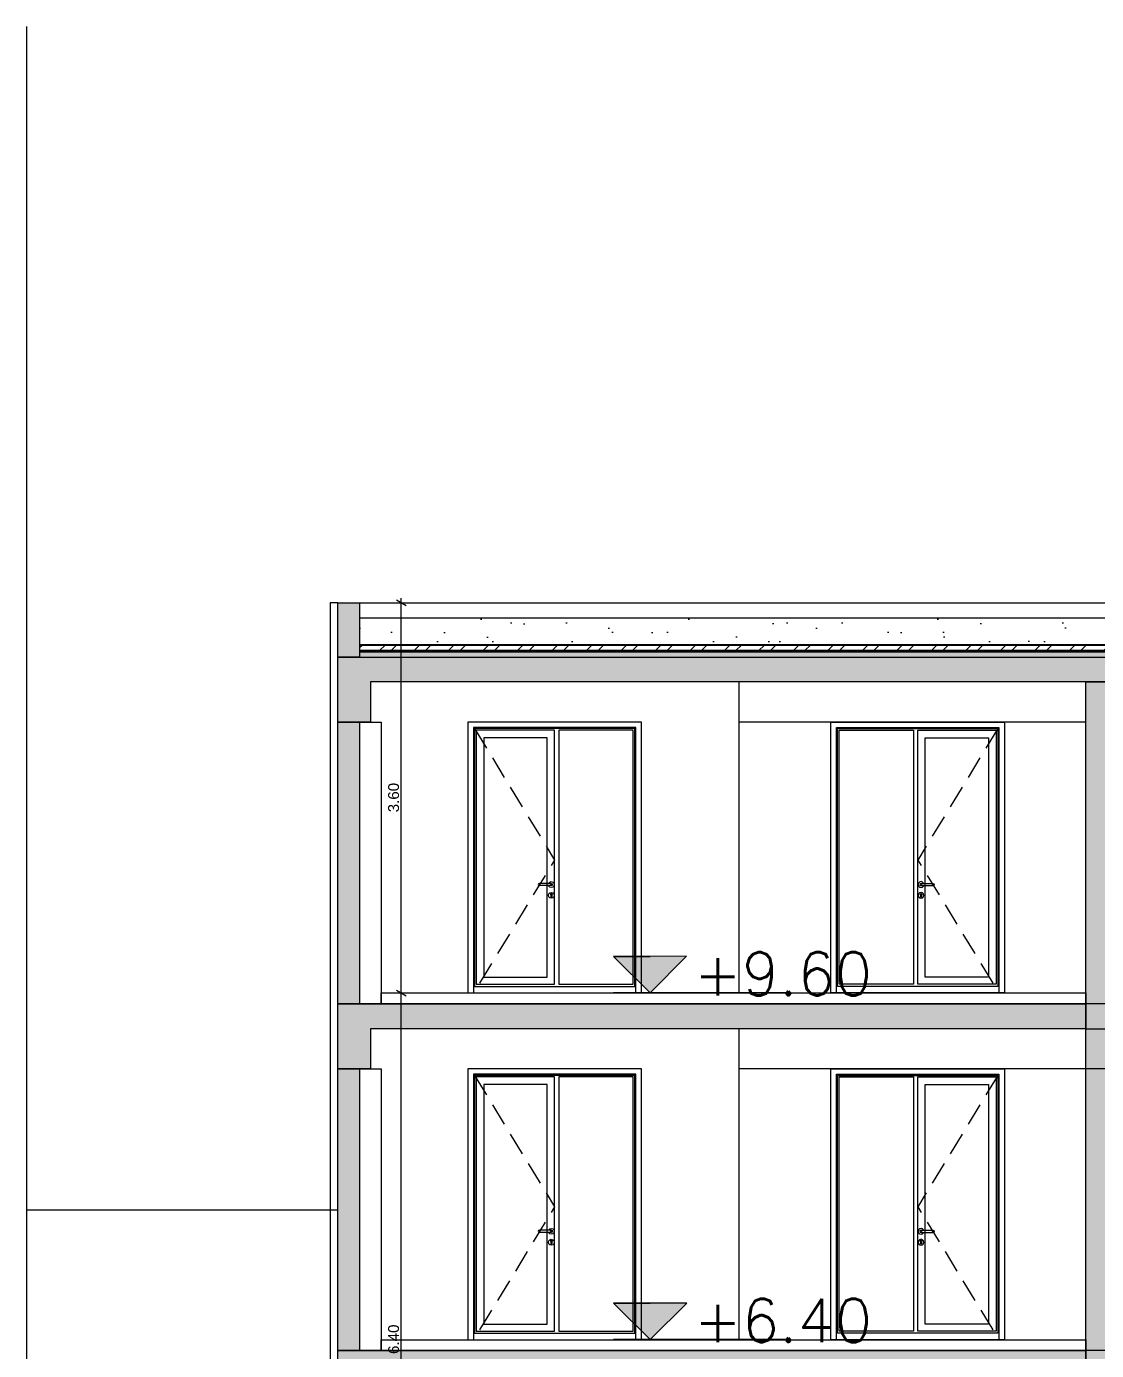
# Model space of a CAD drawing. Header units: millimetres. Extents: x 476244520 to 476657119, y 4620824743 to 4621446928.
# Drawn here: x 476609086 to 476618959, y 4621130070 to 4621142289 of the extents above; entities that cross this region are included whole.
import ezdxf

# ---------------------------------------------------------------- set-up
doc = ezdxf.new("R2010")
doc.units = ezdxf.units.MM
doc.header["$MEASUREMENT"] = 0
doc.linetypes.add('Hidden Line', pattern=[317.5, 211.666667, -105.833333])
for name, color, linetype, lineweight in [('0_0 Architecture_Pen_No__7', 7, 'Continuous', 0), ('0_Pen_No__1_Pen_No__250', 7, 'Continuous', 0), ('0_Pen_No__250_Pen_No__142', 142, 'Continuous', 0), ('2D Drafting - General_Pen_No__250_Pen_No__7', 7, 'Continuous', 0), ('2D Drafting - General_Pen_No__250_Pen_No__7_Pen_No__7', 7, 'Continuous', 0), ('2D Drafting - General_Pen_No__7_Pen_No__253', 252, 'Continuous', 0), ('Dimensioning - General_Pen_No__142', 142, 'Continuous', 0), ('gegmebi_Pen_No__7_Pen_No__250', 7, 'Continuous', 0), ('New_2D Drafting - General_Pen_No__250_Pen_No__7', 7, 'Continuous', 0), ('New_2D Drafting - General_Pen_No__250_Pen_No__7_Pen_No__250', 7, 'Continuous', 0), ('New_gegmebi_Pen_No__7_Pen_No__4', 7, 'Continuous', 0), ('New_reg_nak_Pen_No__7', 7, 'Continuous', 0), ('New_Structural - Bearing_Pen_No__1', 1, 'Continuous', 0), ('New_Structural - Bearing_Pen_No__250', 7, 'Continuous', 0), ('New_Structural - Bearing_Pen_No__253', 252, 'Continuous', 0), ('zoma_Pen_No__1_Pen_No__142', 142, 'Continuous', 0)]:
    doc.layers.add(name, color=color, linetype=linetype, lineweight=lineweight)
doc.layers.add('Dimensioning - General', color=7, linetype='Continuous')
doc.layers.add('New_gegmebi_Pen_No__7_Pen_No__252', color=7, linetype='Continuous', lineweight=0, true_color=0x666666)
doc.styles.add('GENERATED_STYLE_2', font='arial.ttf')
doc.linetypes.add('Break', pattern='A,0,[1,A-4 бѓЎбѓђбѓ®бѓљбѓ\x98 - nikas1.Shx,S=15.679026,R=0,X=0,Y=0],-1975.557214,0', length=1975.557214)
doc.dimstyles.new('GENERATED_STYLE__13', dxfattribs={"dimtxt": 100, "dimasz": 68.640772, "dimexe": 0.18, "dimexo": 0.0625, "dimgap": 0.09, "dimtad": 1, "dimlfac": 0.001, "dimzin": 0, "dimdsep": 46, "dimtxsty": 'GENERATED_STYLE_2', "dimblk": 'ARROWHEAD_2', "dimblk1": 'ARROWHEAD_2', "dimblk2": 'ARROWHEAD_2', "dimcen": 0.09, "dimse1": 1, "dimse2": 1, "dimclrd": 142, "dimclre": 142, "dimclrt": 142, "dimadec": 0, "dimazin": 0, "dimtfac": 1, "dimtdec": 4, "dimtmove": 0, "dimatfit": 3, "dimfxl": 1, "dimtolj": 1, "dimtzin": 0, "dimarcsym": 0})
pattern_1 = [(45, (476844527.15, 4621385791.04), (-459.6194, 459.6194), []), (45, (476844435.2, 4621385883), (-459.6194, 459.6194), [])]

# ---------------------------------------------------------------- blocks, each defined once
blk = doc.blocks.new('*D580', base_point=(476844527, 4621385791))
at = {"layer": 'Dimensioning - General_Pen_No__142', "color": 142, "linetype": 'Continuous', "lineweight": 0, "transparency": 16777216}
for p, q in [((476612499, 4621133396), (476612590, 4621133344)), ((476612544, 4621126971), (476612544, 4621133370)), ((476612499, 4621126997), (476612590, 4621126945))]:
    blk.add_line(p, q, dxfattribs=at)
at = {"layer": 'Dimensioning - General_Pen_No__142', "color": 142, "lineweight": 0, "transparency": 16777216, "insert": (476612524, 4621130038), "char_height": 100, "attachment_point": 7, "rotation": 90, "style": 'GENERATED_STYLE_2'}
blk.add_mtext('\\A1;{\\pql;\\fArial CYR|b0|i0|c204|p34;6.40}', dxfattribs=at)
blk = doc.blocks.new('ARROWHEAD_2')
at = {"color": 0, "linetype": 'Continuous', "lineweight": 0}
for p, q in [((0, 0), (-1, 0)), ((-0.38, -0.66), (0.38, 0.66))]:
    blk.add_line(p, q, dxfattribs=at)
blk = doc.blocks.new('*D581', base_point=(476844527, 4621385791))
at = {"layer": 'Dimensioning - General_Pen_No__142', "color": 142, "linetype": 'Continuous', "lineweight": 0, "transparency": 16777216}
for p, q in [((476612590, 4621136943), (476612499, 4621136996)), ((476612544, 4621136969), (476612544, 4621137014)), ((476612544, 4621133370), (476612544, 4621136969)), ((476612499, 4621133396), (476612590, 4621133344))]:
    blk.add_line(p, q, dxfattribs=at)
at = {"layer": 'Dimensioning - General_Pen_No__142', "color": 142, "lineweight": 0, "transparency": 16777216, "insert": (476612524, 4621135037), "char_height": 100, "attachment_point": 7, "rotation": 90, "style": 'GENERATED_STYLE_2'}
blk.add_mtext('\\A1;{\\pql;\\fArial CYR|b0|i0|c204|p34;3.60}', dxfattribs=at)

msp = doc.modelspace()

# ---------------------------------------------------------------- hatches: boundary and pattern name
at = {"layer": '0_0 Architecture_Pen_No__7', "linetype": 'Continuous', "lineweight": 0}
h = msp.add_hatch(dxfattribs=at)
h.set_pattern_fill('CUT_STONE', style=0, pattern_type=2)
h.set_pattern_definition([(45, (476844527.15, 4621386591.04), (-254.55844, 254.55844), [0, -240, 0, -360]), (110, (476845327.15, 4621386591.04), (338.28934, 123.12725), [0, -176, 0, -304])])
h.paths.add_polyline_path([(476621958.839, 4621136829.917), (476612158.814, 4621136829.917), (476612158.814, 4621136584.157), (476621958.839, 4621136584.157)])
h = msp.add_hatch(dxfattribs=at)
h.set_pattern_fill('DOUBLE_1_4', style=0, pattern_type=2)
h.set_pattern_definition(pattern_1)
h.paths.add_polyline_path([(476621958.839, 4621136584.157), (476612158.814, 4621136584.157), (476612158.814, 4621136581.157), (476621958.839, 4621136581.157)])
h = msp.add_hatch(dxfattribs=at)
h.set_pattern_fill('STEEL', style=0, pattern_type=2)
h.set_pattern_definition([(45, (476844527.15, 4621385791.04), (-159.09903, 159.09903), []), (45, (476844474.12, 4621385844.08), (-159.09903, 159.09903), [])])
h.paths.add_polyline_path([(476621958.839, 4621136581.157), (476612158.814, 4621136581.157), (476612158.814, 4621136531.537), (476621958.839, 4621136531.537)])
h = msp.add_hatch(dxfattribs=at)
h.set_pattern_fill('DOUBLE_1_4', style=0, pattern_type=2)
h.set_pattern_definition(pattern_1)
h.paths.add_polyline_path([(476621958.839, 4621136531.537), (476612158.814, 4621136531.537), (476612158.814, 4621136528.537), (476621958.839, 4621136528.537)])
h = msp.add_hatch(dxfattribs=at)
h.set_pattern_fill('ALUMINUM', style=0, pattern_type=2)
h.set_pattern_definition([(45, (476844527.15, 4621385791.04), (-176.7767, 176.7767), []), (45, (476844491.8, 4621385826.4), (-176.7767, 176.7767), []), (45, (476844456.44, 4621385861.75), (-176.7767, 176.7767), [])])
h.paths.add_polyline_path([(476621958.839, 4621136528.537), (476612158.814, 4621136528.537), (476612158.814, 4621136520.537), (476621958.839, 4621136520.537)])
h = msp.add_hatch(dxfattribs=at)
h.set_pattern_fill('STRUCTURAL_CONCRETE', style=0, pattern_type=2)
h.set_pattern_definition([(0, (476844527.15, 4621385791.04), (0, 623.5383), [60, -300]), (0, (476844707.15, 4621386102.8), (0, 623.5383), [60, -300]), (60, (476844527.15, 4621385791.04), (-540, 311.7692), [60, -300]), (60, (476844887.15, 4621385791.04), (-540, 311.7692), [60, -300]), (120, (476844587.15, 4621385791.04), (540, 311.7692), [60, -300]), (120, (476844947.15, 4621385791.04), (540, 311.7692), [60, -300]), (0, (476844527.15, 4621385851.04), (0, 120.000005), [0, -120.000005, 0, -180.000007]), (45, (476844587.15, 4621385851.04), (-84.852817, 84.852817), [0, -90.000004, 0, -150.000006])])
h.paths.add_polyline_path([(476621958.839, 4621136519.537), (476612158.814, 4621136519.537), (476612158.814, 4621136469.917), (476621958.839, 4621136469.917)])
at = {"layer": '0_Pen_No__250_Pen_No__142', "linetype": 'Continuous', "lineweight": 0}
for points in [[(476614839.185, 4621133370.269), (476615176.714, 4621133707.962), (476614501.491, 4621133707.797)], [(476614839.966, 4621130170.269), (476615177.495, 4621130507.962), (476614502.273, 4621130507.797)]]:
    msp.add_hatch(color=142, dxfattribs=at).paths.add_polyline_path(points)
at = {"layer": '2D Drafting - General_Pen_No__250_Pen_No__7', "linetype": 'Continuous', "lineweight": 0}
for points in [[(476611958.839, 4621136469.903), (476621958.839, 4621136469.903), (476621958.839, 4621136239.895), (476619209.255, 4621136239.895), (476618908.839, 4621136239.895), (476612258.839, 4621136239.895), (476612258.839, 4621135869.903), (476611958.739, 4621135869.903)], [(476611958.839, 4621133270.08), (476618858.839, 4621133270.08), (476618858.839, 4621133039.895), (476612258.839, 4621133039.895), (476612258.839, 4621132670.08), (476611958.739, 4621132670.08)], [(476611958.839, 4621130070.257), (476618858.839, 4621130070.257), (476618858.839, 4621129840.25), (476612258.839, 4621129840.25), (476612258.839, 4621129470.257), (476611958.739, 4621129470.257)]]:
    msp.add_hatch(color=7, dxfattribs=at).paths.add_polyline_path(points)
at = {"layer": '2D Drafting - General_Pen_No__250_Pen_No__7_Pen_No__7', "linetype": 'Continuous', "lineweight": 0}
msp.add_hatch(color=7, dxfattribs=at).paths.add_polyline_path([(476612158.814, 4621136469.903), (476611958.814, 4621136469.903), (476611958.814, 4621136969.47), (476612158.814, 4621136969.47)])
at = {"layer": 'New_2D Drafting - General_Pen_No__250_Pen_No__7', "linetype": 'Continuous', "lineweight": 0}
for points in [[(476619058.839, 4621121119.777), (476618858.838, 4621121119.777), (476618858.838, 4621136239.895), (476619058.839, 4621136239.895)], [(476611958.839, 4621135869.903), (476612158.839, 4621135869.903), (476612158.839, 4621133270.08), (476611958.839, 4621133270.08)], [(476611958.839, 4621132670.08), (476612158.839, 4621132670.08), (476612158.839, 4621130070.257), (476611958.839, 4621130070.257)]]:
    msp.add_hatch(color=7, dxfattribs=at).paths.add_polyline_path(points)
at = {"layer": 'New_2D Drafting - General_Pen_No__250_Pen_No__7_Pen_No__250', "linetype": 'Continuous', "lineweight": 0}
h = msp.add_hatch(dxfattribs=at)
h.set_pattern_fill('BATT_INSULATION', style=0, pattern_type=2)
h.set_pattern_definition([(60, (476844527.15, 4621385791.044), (-38.971143, 22.5), []), (122.833095, (476844527.15, 4621385791.044), (36.8060797, 18.75), [])])
h.paths.add_polyline_path([(476612158.814, 4621136520.537), (476612158.814, 4621136519.537), (476621958.839, 4621136519.537), (476621958.839, 4621136520.537)])

# ---------------------------------------------------------------- linework, layer by layer
at = {"layer": '0_0 Architecture_Pen_No__7', "color": 7, "linetype": 'Continuous', "lineweight": 0, "flags": 128}
for points in [[(476621958.839, 4621136829.917), (476612158.814, 4621136829.917), (476612158.814, 4621136584.157), (476621958.839, 4621136584.157)], [(476621958.839, 4621136584.157), (476612158.814, 4621136584.157), (476612158.814, 4621136581.157), (476621958.839, 4621136581.157)], [(476621958.839, 4621136581.157), (476612158.814, 4621136581.157), (476612158.814, 4621136531.537), (476621958.839, 4621136531.537)], [(476621958.839, 4621136531.537), (476612158.814, 4621136531.537), (476612158.814, 4621136528.537), (476621958.839, 4621136528.537)], [(476621958.839, 4621136528.537), (476612158.814, 4621136528.537), (476612158.814, 4621136520.537), (476621958.839, 4621136520.537)], [(476621958.839, 4621136519.537), (476612158.814, 4621136519.537), (476612158.814, 4621136469.917), (476621958.839, 4621136469.917)]]:
    msp.add_lwpolyline(points, close=True, dxfattribs=at)
at = {"layer": '0_Pen_No__1_Pen_No__250', "color": 7, "linetype": 'Continuous', "lineweight": 0, "flags": 128}
for points in [[(476614839.185, 4621133370.269), (476614501.491, 4621133707.797), (476614839.103, 4621133707.88)], [(476614839.185, 4621133370.269), (476615176.714, 4621133707.962), (476614839.103, 4621133707.88)], [(476616101.574, 4621133370.577), (476614501.574, 4621133370.186)], [(476614839.966, 4621130170.269), (476614502.273, 4621130507.797), (476614839.884, 4621130507.88)], [(476614839.966, 4621130170.269), (476615177.495, 4621130507.962), (476614839.884, 4621130507.88)], [(476616102.355, 4621130170.577), (476614502.355, 4621130170.186)]]:
    msp.add_lwpolyline(points, dxfattribs=at)
at = {"layer": '0_Pen_No__250_Pen_No__142', "color": 142, "linetype": 'Continuous', "lineweight": 0, "flags": 128}
for points in [[(476614839.185, 4621133370.269), (476615176.714, 4621133707.962), (476614501.491, 4621133707.797)], [(476614839.966, 4621130170.269), (476615177.495, 4621130507.962), (476614502.273, 4621130507.797)]]:
    msp.add_lwpolyline(points, close=True, dxfattribs=at)
at = {"layer": '2D Drafting - General_Pen_No__250_Pen_No__7', "color": 7, "linetype": 'Continuous', "lineweight": 0, "flags": 128}
for points in [[(476611958.839, 4621136469.903), (476621958.839, 4621136469.903), (476621958.839, 4621136239.895), (476619209.255, 4621136239.895), (476618908.839, 4621136239.895), (476612258.839, 4621136239.895), (476612258.839, 4621135869.903), (476611958.739, 4621135869.903)], [(476611958.839, 4621133270.08), (476618858.839, 4621133270.08), (476618858.839, 4621133039.895), (476612258.839, 4621133039.895), (476612258.839, 4621132670.08), (476611958.739, 4621132670.08)], [(476611958.839, 4621130070.257), (476618858.839, 4621130070.257), (476618858.839, 4621129840.25), (476612258.839, 4621129840.25), (476612258.839, 4621129470.257), (476611958.739, 4621129470.257)]]:
    msp.add_lwpolyline(points, close=True, dxfattribs=at)
at = {"layer": '2D Drafting - General_Pen_No__250_Pen_No__7_Pen_No__7', "color": 7, "linetype": 'Continuous', "lineweight": 0, "flags": 128}
msp.add_lwpolyline([(476612158.814, 4621136469.903), (476611958.814, 4621136469.903), (476611958.814, 4621136969.47), (476612158.814, 4621136969.47)], close=True, dxfattribs=at)
at = {"layer": '2D Drafting - General_Pen_No__7_Pen_No__253', "color": 252, "linetype": 'Continuous', "lineweight": 0, "flags": 128}
for points in [[(476613159.134, 4621133370.212), (476614759.134, 4621133370.212), (476614759.134, 4621135870.212), (476613159.134, 4621135870.212)], [(476613159.134, 4621135870.212), (476613159.134, 4621133370.212)], [(476618108.716, 4621133370.212), (476616508.716, 4621133370.212), (476616508.716, 4621135870.212), (476618108.716, 4621135870.212)], [(476618108.716, 4621135870.212), (476618108.716, 4621133370.212)], [(476613159.134, 4621130169.522), (476614759.134, 4621130169.522), (476614759.134, 4621132669.522), (476613159.134, 4621132669.522)], [(476613159.134, 4621132669.522), (476613159.134, 4621130169.522)], [(476618108.716, 4621130169.522), (476616508.716, 4621130169.522), (476616508.716, 4621132669.522), (476618108.716, 4621132669.522)], [(476618108.716, 4621132669.522), (476618108.716, 4621130169.522)]]:
    msp.add_lwpolyline(points, dxfattribs=at)
for points in [[(476614709.134, 4621135820.211), (476613209.134, 4621135820.211), (476613209.134, 4621133370.212), (476614709.134, 4621133370.214)], [(476614699.134, 4621135810.211), (476613219.134, 4621135810.211), (476613219.134, 4621133430.214), (476614699.134, 4621133430.214)], [(476613959.138, 4621135795.211), (476613234.134, 4621135795.211), (476613234.134, 4621133450.214), (476613959.134, 4621133450.214)], [(476613889.134, 4621135725.211), (476613304.134, 4621135725.211), (476613304.134, 4621133515.214), (476613889.134, 4621133515.214)], [(476614684.134, 4621135795.211), (476613999.134, 4621135795.211), (476613999.134, 4621133450.214), (476614684.134, 4621133450.214)], [(476616558.716, 4621135820.211), (476618058.716, 4621135820.211), (476618058.716, 4621133370.212), (476616558.716, 4621133370.214)], [(476616568.716, 4621135810.211), (476618048.716, 4621135810.211), (476618048.716, 4621133430.214), (476616568.716, 4621133430.214)], [(476616583.716, 4621135795.211), (476617268.716, 4621135795.211), (476617268.716, 4621133450.214), (476616583.716, 4621133450.214)], [(476617308.712, 4621135795.211), (476618033.716, 4621135795.211), (476618033.716, 4621133450.214), (476617308.716, 4621133450.214)], [(476617378.716, 4621135725.211), (476617963.716, 4621135725.211), (476617963.716, 4621133515.214), (476617378.716, 4621133515.214)], [(476614709.134, 4621132619.521), (476613209.134, 4621132619.521), (476613209.134, 4621130169.523), (476614709.134, 4621130169.524)], [(476614699.134, 4621132609.521), (476613219.134, 4621132609.521), (476613219.134, 4621130229.524), (476614699.134, 4621130229.524)], [(476613959.138, 4621132594.521), (476613234.134, 4621132594.521), (476613234.134, 4621130249.524), (476613959.134, 4621130249.524)], [(476614684.134, 4621132594.521), (476613999.134, 4621132594.521), (476613999.134, 4621130249.524), (476614684.134, 4621130249.524)], [(476616558.716, 4621132619.521), (476618058.716, 4621132619.521), (476618058.716, 4621130169.523), (476616558.716, 4621130169.524)], [(476616568.716, 4621132609.521), (476618048.716, 4621132609.521), (476618048.716, 4621130229.524), (476616568.716, 4621130229.524)], [(476616583.716, 4621132594.521), (476617268.716, 4621132594.521), (476617268.716, 4621130249.524), (476616583.716, 4621130249.524)], [(476617308.712, 4621132594.521), (476618033.716, 4621132594.521), (476618033.716, 4621130249.524), (476617308.716, 4621130249.524)], [(476613889.134, 4621132524.521), (476613304.134, 4621132524.521), (476613304.134, 4621130314.524), (476613889.134, 4621130314.524)], [(476617378.716, 4621132524.521), (476617963.716, 4621132524.521), (476617963.716, 4621130314.524), (476617378.716, 4621130314.524)]]:
    msp.add_lwpolyline(points, close=True, dxfattribs=at)
at = {"layer": '2D Drafting - General_Pen_No__7_Pen_No__253', "color": 252, "linetype": 'Hidden Line', "lineweight": 0, "flags": 128}
for points in [[(476613219.134, 4621135810.211), (476613959.134, 4621134596.089), (476613209.91, 4621133371.496)], [(476618048.716, 4621135810.211), (476617308.716, 4621134596.089), (476618057.939, 4621133371.496)], [(476613219.134, 4621132609.521), (476613959.134, 4621131395.399), (476613209.91, 4621130170.807)], [(476618048.716, 4621132609.521), (476617308.716, 4621131395.399), (476618057.939, 4621130170.807)]]:
    msp.add_lwpolyline(points, dxfattribs=at)
at = {"layer": 'gegmebi_Pen_No__7_Pen_No__250', "color": 7, "linetype": 'Continuous', "lineweight": 0}
msp.add_line((476611958.81, 4621136969.47), (476621958.839, 4621136969.47), dxfattribs=at)
at = {"layer": 'gegmebi_Pen_No__7_Pen_No__250', "color": 7, "linetype": 'Continuous', "lineweight": 0, "flags": 128}
for points in [[(476618858.839, 4621133270.08), (476612358.839, 4621133270.08), (476612358.839, 4621133369.947), (476618858.839, 4621133369.947)], [(476618858.839, 4621130070.257), (476612358.839, 4621130070.257), (476612358.839, 4621130169.947), (476618858.839, 4621130169.947)]]:
    msp.add_lwpolyline(points, close=True, dxfattribs=at)
at = {"layer": 'New_2D Drafting - General_Pen_No__250_Pen_No__7', "color": 7, "linetype": 'Continuous', "lineweight": 0, "flags": 128}
for points in [[(476619058.839, 4621121119.777), (476618858.838, 4621121119.777), (476618858.838, 4621136239.895), (476619058.839, 4621136239.895)], [(476611958.839, 4621135869.903), (476612158.839, 4621135869.903), (476612158.839, 4621133270.08), (476611958.839, 4621133270.08)], [(476611958.839, 4621132670.08), (476612158.839, 4621132670.08), (476612158.839, 4621130070.257), (476611958.839, 4621130070.257)]]:
    msp.add_lwpolyline(points, close=True, dxfattribs=at)
at = {"layer": 'New_2D Drafting - General_Pen_No__250_Pen_No__7_Pen_No__250', "color": 7, "linetype": 'Continuous', "lineweight": 0, "flags": 128}
msp.add_lwpolyline([(476612158.814, 4621136520.537), (476612158.814, 4621136519.537), (476621958.839, 4621136519.537), (476621958.839, 4621136520.537)], close=True, dxfattribs=at)
at = {"layer": 'New_gegmebi_Pen_No__7_Pen_No__252', "color": 251, "linetype": 'Continuous', "lineweight": 0, "true_color": 0x666666}
for p, q in [((476618858.838, 4621135869.903), (476615659.032, 4621135869.903)), ((476620358.337, 4621132669.173), (476615659.032, 4621132669.903))]:
    msp.add_line(p, q, dxfattribs=at)
at = {"layer": 'New_gegmebi_Pen_No__7_Pen_No__4', "color": 7, "linetype": 'Continuous', "lineweight": 0}
for points in [[(476619258.839, 4621133270.257), (476618858.839, 4621133270.257), (476618858.839, 4621136239.895), (476619258.839, 4621136239.895)], [(476612358.839, 4621133270.08), (476611958.839, 4621133270.08), (476611958.839, 4621135869.903), (476612358.839, 4621135869.903)], [(476619258.839, 4621130070.257), (476618858.839, 4621130070.257), (476618858.839, 4621133039.895), (476619258.839, 4621133039.895)], [(476612358.839, 4621130070.257), (476611958.839, 4621130070.257), (476611958.839, 4621132670.08), (476612358.839, 4621132670.08)]]:
    msp.add_lwpolyline(points, close=True, dxfattribs=at)
at = {"layer": 'New_reg_nak_Pen_No__7', "color": 7, "linetype": 'Continuous', "lineweight": 0, "flags": 128}
msp.add_lwpolyline([(476611958.938, 4621136969.47), (476611888.587, 4621136969.469), (476611888.912, 4621123769.875), (476611958.839, 4621123769.877)], dxfattribs=at)
at = {"layer": 'New_Structural - Bearing_Pen_No__1', "color": 1, "linetype": 'Continuous', "lineweight": 0}
msp.add_line((476609085.752, 4621142289.494), (476609085.752, 4621115558.168), dxfattribs=at)
at = {"layer": 'New_Structural - Bearing_Pen_No__1', "color": 1, "linetype": 'Break', "lineweight": 0}
msp.add_line((476609085.752, 4621131369.3), (476611958.788, 4621131369.3), dxfattribs=at)
at = {"layer": 'New_Structural - Bearing_Pen_No__250', "color": 7, "linetype": 'Continuous', "lineweight": 0}
for p, q in [((476615659.032, 4621136239.895), (476615659.032, 4621133369.947)), ((476615659.032, 4621133039.895), (476615659.032, 4621130169.947))]:
    msp.add_line(p, q, dxfattribs=at)
at = {"layer": 'New_Structural - Bearing_Pen_No__253', "color": 252, "linetype": 'Continuous', "lineweight": 0}
for p, q in [((476613811.172, 4621134377.283), (476613808.243, 4621134370.212)), ((476613808.243, 4621134370.212), (476613811.172, 4621134363.141)), ((476613812.724, 4621134377.283), (476613809.965, 4621134370.212)), ((476613809.965, 4621134370.212), (476613812.724, 4621134363.141)), ((476613818.243, 4621134380.212), (476613811.172, 4621134377.283)), ((476613817.539, 4621134377.283), (476613815.427, 4621134370.212)), ((476613815.427, 4621134370.212), (476613817.539, 4621134363.141)), ((476613819.385, 4621134380.212), (476613818.243, 4621134380.212)), ((476613822.637, 4621134380.212), (476613819.385, 4621134380.212)), ((476613827.503, 4621134380.212), (476613822.637, 4621134380.212)), ((476613824.744, 4621134377.283), (476613823.601, 4621134370.212)), ((476613823.601, 4621134370.212), (476613824.744, 4621134363.141)), ((476613833.243, 4621134380.212), (476613827.503, 4621134380.212)), ((476613913.243, 4621134380.212), (476613833.243, 4621134380.212)), ((476613903.923, 4621134380.212), (476613904.861, 4621134383.712)), ((476613904.861, 4621134383.712), (476613914.743, 4621134393.595)), ((476613918.984, 4621134380.212), (476613913.243, 4621134380.212)), ((476613914.743, 4621134393.595), (476613928.243, 4621134397.212)), ((476613923.85, 4621134380.212), (476613918.984, 4621134380.212)), ((476613921.743, 4621134377.283), (476613922.885, 4621134370.212)), ((476613922.885, 4621134370.212), (476613921.743, 4621134363.141)), ((476613927.102, 4621134380.212), (476613923.85, 4621134380.212)), ((476613928.243, 4621134380.212), (476613927.102, 4621134380.212)), ((476613928.243, 4621134397.212), (476613941.743, 4621134393.595)), ((476613928.243, 4621134380.212), (476613935.314, 4621134377.283)), ((476613928.948, 4621134377.283), (476613931.06, 4621134370.212)), ((476613931.06, 4621134370.212), (476613928.948, 4621134363.141)), ((476613933.762, 4621134377.283), (476613936.521, 4621134370.212)), ((476613936.521, 4621134370.212), (476613933.762, 4621134363.141)), ((476613935.314, 4621134377.283), (476613938.243, 4621134370.212)), ((476613938.243, 4621134370.212), (476613935.314, 4621134363.141)), ((476613941.743, 4621134393.595), (476613951.626, 4621134383.712)), ((476613951.626, 4621134383.712), (476613955.243, 4621134370.212)), ((476613955.243, 4621134370.212), (476613951.626, 4621134356.712)), ((476617316.224, 4621134383.712), (476617312.606, 4621134370.212)), ((476617312.606, 4621134370.212), (476617316.224, 4621134356.712)), ((476617326.106, 4621134393.595), (476617316.224, 4621134383.712)), ((476617339.606, 4621134397.212), (476617326.106, 4621134393.595)), ((476617332.535, 4621134377.283), (476617329.606, 4621134370.212)), ((476617329.606, 4621134370.212), (476617332.535, 4621134363.141)), ((476617334.087, 4621134377.283), (476617331.328, 4621134370.212)), ((476617331.328, 4621134370.212), (476617334.087, 4621134363.141)), ((476617339.606, 4621134380.212), (476617332.535, 4621134377.283)), ((476617338.902, 4621134377.283), (476617336.79, 4621134370.212)), ((476617336.79, 4621134370.212), (476617338.902, 4621134363.141)), ((476617353.106, 4621134393.595), (476617339.606, 4621134397.212)), ((476617339.606, 4621134380.212), (476617340.748, 4621134380.212)), ((476617340.748, 4621134380.212), (476617344, 4621134380.212)), ((476617344, 4621134380.212), (476617348.866, 4621134380.212)), ((476617346.107, 4621134377.283), (476617344.964, 4621134370.212)), ((476617344.964, 4621134370.212), (476617346.107, 4621134363.141)), ((476617348.866, 4621134380.212), (476617354.606, 4621134380.212)), ((476617362.989, 4621134383.712), (476617353.106, 4621134393.595)), ((476617354.606, 4621134380.212), (476617434.606, 4621134380.212)), ((476617363.927, 4621134380.212), (476617362.989, 4621134383.712)), ((476617434.606, 4621134380.212), (476617440.347, 4621134380.212)), ((476617440.347, 4621134380.212), (476617445.213, 4621134380.212)), ((476617443.106, 4621134377.283), (476617444.248, 4621134370.212)), ((476617444.248, 4621134370.212), (476617443.106, 4621134363.141)), ((476617445.213, 4621134380.212), (476617448.464, 4621134380.212)), ((476617448.464, 4621134380.212), (476617449.606, 4621134380.212)), ((476617449.606, 4621134380.212), (476617456.677, 4621134377.283)), ((476617450.311, 4621134377.283), (476617452.423, 4621134370.212)), ((476617452.423, 4621134370.212), (476617450.311, 4621134363.141)), ((476617455.125, 4621134377.283), (476617457.884, 4621134370.212)), ((476617457.884, 4621134370.212), (476617455.125, 4621134363.141)), ((476617456.677, 4621134377.283), (476617459.606, 4621134370.212)), ((476617459.606, 4621134370.212), (476617456.677, 4621134363.141)), ((476613811.172, 4621134363.141), (476613818.243, 4621134360.212)), ((476613819.385, 4621134360.212), (476613818.243, 4621134360.212)), ((476613822.637, 4621134360.212), (476613819.385, 4621134360.212)), ((476613827.503, 4621134360.212), (476613822.637, 4621134360.212)), ((476613833.243, 4621134360.212), (476613827.503, 4621134360.212)), ((476613913.243, 4621134360.212), (476613833.243, 4621134360.212)), ((476613901.243, 4621134270.212), (476613904.861, 4621134283.712)), ((476613904.861, 4621134256.712), (476613901.243, 4621134270.212)), ((476613904.861, 4621134356.712), (476613903.923, 4621134360.212)), ((476613914.743, 4621134346.83), (476613904.861, 4621134356.712)), ((476613904.861, 4621134283.712), (476613914.743, 4621134293.595)), ((476613914.743, 4621134246.83), (476613904.861, 4621134256.712)), ((476613918.984, 4621134360.212), (476613913.243, 4621134360.212)), ((476613928.243, 4621134343.212), (476613914.743, 4621134346.83)), ((476613914.743, 4621134293.595), (476613928.243, 4621134297.212)), ((476613928.243, 4621134243.212), (476613914.743, 4621134246.83)), ((476613923.85, 4621134360.212), (476613918.984, 4621134360.212)), ((476613921.523, 4621134281.852), (476613920.776, 4621134279.905)), ((476613920.776, 4621134279.905), (476613923.243, 4621134274.612)), ((476613921.523, 4621134281.852), (476613922.868, 4621134285.356)), ((476613928.243, 4621134287.638), (476613922.868, 4621134285.356)), ((476613923.243, 4621134274.612), (476613923.243, 4621134273.099)), ((476613923.243, 4621134273.099), (476613923.243, 4621134270.212)), ((476613923.243, 4621134270.212), (476613923.243, 4621134267.326)), ((476613923.243, 4621134267.326), (476613923.243, 4621134261.552)), ((476613923.243, 4621134261.552), (476613923.243, 4621134257.712)), ((476613923.243, 4621134257.712), (476613924.708, 4621134254.177)), ((476613927.102, 4621134360.212), (476613923.85, 4621134360.212)), ((476613924.708, 4621134254.177), (476613928.243, 4621134252.712)), ((476613928.243, 4621134360.212), (476613927.102, 4621134360.212)), ((476613935.314, 4621134363.141), (476613928.243, 4621134360.212)), ((476613941.743, 4621134346.83), (476613928.243, 4621134343.212)), ((476613928.243, 4621134297.212), (476613941.743, 4621134293.595)), ((476613933.619, 4621134285.356), (476613928.243, 4621134287.638)), ((476613928.243, 4621134252.712), (476613931.779, 4621134254.177)), ((476613941.743, 4621134246.83), (476613928.243, 4621134243.212)), ((476613931.779, 4621134254.177), (476613933.243, 4621134257.712)), ((476613933.243, 4621134274.612), (476613935.711, 4621134279.905)), ((476613933.243, 4621134273.099), (476613933.243, 4621134274.612)), ((476613933.243, 4621134273.099), (476613933.243, 4621134270.212)), ((476613933.243, 4621134270.212), (476613933.243, 4621134267.326)), ((476613933.243, 4621134267.326), (476613933.243, 4621134261.552)), ((476613933.243, 4621134261.552), (476613933.243, 4621134257.712)), ((476613934.964, 4621134281.852), (476613933.619, 4621134285.356)), ((476613934.964, 4621134281.852), (476613935.711, 4621134279.905)), ((476613951.626, 4621134356.712), (476613941.743, 4621134346.83)), ((476613941.743, 4621134293.595), (476613951.626, 4621134283.712)), ((476613951.626, 4621134256.712), (476613941.743, 4621134246.83)), ((476613951.626, 4621134283.712), (476613955.243, 4621134270.212)), ((476613955.243, 4621134270.212), (476613951.626, 4621134256.712)), ((476617316.224, 4621134283.712), (476617312.606, 4621134270.212)), ((476617312.606, 4621134270.212), (476617316.224, 4621134256.712)), ((476617316.224, 4621134356.712), (476617326.106, 4621134346.83)), ((476617326.106, 4621134293.595), (476617316.224, 4621134283.712)), ((476617316.224, 4621134256.712), (476617326.106, 4621134246.83)), ((476617326.106, 4621134346.83), (476617339.606, 4621134343.212)), ((476617339.606, 4621134297.212), (476617326.106, 4621134293.595)), ((476617326.106, 4621134246.83), (476617339.606, 4621134243.212)), ((476617332.886, 4621134281.852), (476617332.138, 4621134279.905)), ((476617334.606, 4621134274.612), (476617332.138, 4621134279.905)), ((476617332.535, 4621134363.141), (476617339.606, 4621134360.212)), ((476617332.886, 4621134281.852), (476617334.231, 4621134285.356)), ((476617334.231, 4621134285.356), (476617339.606, 4621134287.638)), ((476617334.606, 4621134273.099), (476617334.606, 4621134274.612)), ((476617334.606, 4621134273.099), (476617334.606, 4621134270.212)), ((476617334.606, 4621134270.212), (476617334.606, 4621134267.326)), ((476617334.606, 4621134267.326), (476617334.606, 4621134261.552)), ((476617334.606, 4621134261.552), (476617334.606, 4621134257.712)), ((476617336.071, 4621134254.177), (476617334.606, 4621134257.712)), ((476617339.606, 4621134252.712), (476617336.071, 4621134254.177)), ((476617339.606, 4621134360.212), (476617340.748, 4621134360.212)), ((476617339.606, 4621134343.212), (476617353.106, 4621134346.83)), ((476617353.106, 4621134293.595), (476617339.606, 4621134297.212)), ((476617339.606, 4621134287.638), (476617344.981, 4621134285.356)), ((476617343.142, 4621134254.177), (476617339.606, 4621134252.712)), ((476617339.606, 4621134243.212), (476617353.106, 4621134246.83)), ((476617340.748, 4621134360.212), (476617344, 4621134360.212)), ((476617344.606, 4621134257.712), (476617343.142, 4621134254.177)), ((476617344, 4621134360.212), (476617348.866, 4621134360.212)), ((476617347.074, 4621134279.905), (476617344.606, 4621134274.612)), ((476617344.606, 4621134274.612), (476617344.606, 4621134273.099)), ((476617344.606, 4621134273.099), (476617344.606, 4621134270.212)), ((476617344.606, 4621134270.212), (476617344.606, 4621134267.326)), ((476617344.606, 4621134267.326), (476617344.606, 4621134261.552)), ((476617344.606, 4621134261.552), (476617344.606, 4621134257.712)), ((476617346.327, 4621134281.852), (476617344.981, 4621134285.356)), ((476617346.327, 4621134281.852), (476617347.074, 4621134279.905)), ((476617348.866, 4621134360.212), (476617354.606, 4621134360.212)), ((476617353.106, 4621134346.83), (476617362.989, 4621134356.712)), ((476617362.989, 4621134283.712), (476617353.106, 4621134293.595)), ((476617353.106, 4621134246.83), (476617362.989, 4621134256.712)), ((476617354.606, 4621134360.212), (476617434.606, 4621134360.212)), ((476617362.989, 4621134356.712), (476617363.927, 4621134360.212)), ((476617366.606, 4621134270.212), (476617362.989, 4621134283.712)), ((476617362.989, 4621134256.712), (476617366.606, 4621134270.212)), ((476617434.606, 4621134360.212), (476617440.347, 4621134360.212)), ((476617440.347, 4621134360.212), (476617445.213, 4621134360.212)), ((476617445.213, 4621134360.212), (476617448.464, 4621134360.212)), ((476617448.464, 4621134360.212), (476617449.606, 4621134360.212)), ((476617456.677, 4621134363.141), (476617449.606, 4621134360.212)), ((476613904.861, 4621131183.022), (476613914.743, 4621131192.905)), ((476613914.743, 4621131192.905), (476613928.243, 4621131196.522)), ((476613928.243, 4621131196.522), (476613941.743, 4621131192.905)), ((476613941.743, 4621131192.905), (476613951.626, 4621131183.022)), ((476617326.106, 4621131192.905), (476617316.224, 4621131183.022)), ((476617339.606, 4621131196.522), (476617326.106, 4621131192.905)), ((476617353.106, 4621131192.905), (476617339.606, 4621131196.522)), ((476617362.989, 4621131183.022), (476617353.106, 4621131192.905)), ((476613811.172, 4621131176.593), (476613808.243, 4621131169.522)), ((476613808.243, 4621131169.522), (476613811.172, 4621131162.451)), ((476613812.724, 4621131176.593), (476613809.965, 4621131169.522)), ((476613809.965, 4621131169.522), (476613812.724, 4621131162.451)), ((476613818.243, 4621131179.522), (476613811.172, 4621131176.593)), ((476613811.172, 4621131162.451), (476613818.243, 4621131159.522)), ((476613817.539, 4621131176.593), (476613815.427, 4621131169.522)), ((476613815.427, 4621131169.522), (476613817.539, 4621131162.451)), ((476613819.385, 4621131179.522), (476613818.243, 4621131179.522)), ((476613819.385, 4621131159.522), (476613818.243, 4621131159.522)), ((476613822.637, 4621131179.522), (476613819.385, 4621131179.522)), ((476613822.637, 4621131159.522), (476613819.385, 4621131159.522)), ((476613827.503, 4621131179.522), (476613822.637, 4621131179.522)), ((476613827.503, 4621131159.522), (476613822.637, 4621131159.522)), ((476613824.744, 4621131176.593), (476613823.601, 4621131169.522)), ((476613823.601, 4621131169.522), (476613824.744, 4621131162.451)), ((476613833.243, 4621131179.522), (476613827.503, 4621131179.522)), ((476613833.243, 4621131159.522), (476613827.503, 4621131159.522)), ((476613913.243, 4621131179.522), (476613833.243, 4621131179.522)), ((476613913.243, 4621131159.522), (476613833.243, 4621131159.522)), ((476613901.243, 4621131069.522), (476613904.861, 4621131083.022)), ((476613904.861, 4621131056.022), (476613901.243, 4621131069.522)), ((476613903.923, 4621131179.522), (476613904.861, 4621131183.022)), ((476613904.861, 4621131156.022), (476613903.923, 4621131159.522)), ((476613914.743, 4621131146.14), (476613904.861, 4621131156.022)), ((476613904.861, 4621131083.022), (476613914.743, 4621131092.905)), ((476613918.984, 4621131179.522), (476613913.243, 4621131179.522)), ((476613918.984, 4621131159.522), (476613913.243, 4621131159.522)), ((476613928.243, 4621131142.522), (476613914.743, 4621131146.14)), ((476613914.743, 4621131092.905), (476613928.243, 4621131096.522)), ((476613923.85, 4621131179.522), (476613918.984, 4621131179.522)), ((476613923.85, 4621131159.522), (476613918.984, 4621131159.522)), ((476613921.523, 4621131081.162), (476613920.776, 4621131079.215)), ((476613920.776, 4621131079.215), (476613923.243, 4621131073.922)), ((476613921.523, 4621131081.162), (476613922.868, 4621131084.666)), ((476613921.743, 4621131176.593), (476613922.885, 4621131169.522)), ((476613922.885, 4621131169.522), (476613921.743, 4621131162.451)), ((476613928.243, 4621131086.948), (476613922.868, 4621131084.666)), ((476613923.243, 4621131073.922), (476613923.243, 4621131072.409)), ((476613923.243, 4621131072.409), (476613923.243, 4621131069.522)), ((476613923.243, 4621131069.522), (476613923.243, 4621131066.636)), ((476613923.243, 4621131066.636), (476613923.243, 4621131060.862)), ((476613927.102, 4621131179.522), (476613923.85, 4621131179.522)), ((476613927.102, 4621131159.522), (476613923.85, 4621131159.522)), ((476613928.243, 4621131179.522), (476613927.102, 4621131179.522)), ((476613928.243, 4621131159.522), (476613927.102, 4621131159.522)), ((476613928.243, 4621131179.522), (476613935.314, 4621131176.593)), ((476613935.314, 4621131162.451), (476613928.243, 4621131159.522)), ((476613941.743, 4621131146.14), (476613928.243, 4621131142.522)), ((476613928.243, 4621131096.522), (476613941.743, 4621131092.905)), ((476613933.619, 4621131084.666), (476613928.243, 4621131086.948)), ((476613928.948, 4621131176.593), (476613931.06, 4621131169.522)), ((476613931.06, 4621131169.522), (476613928.948, 4621131162.451)), ((476613933.243, 4621131073.922), (476613935.711, 4621131079.215)), ((476613933.243, 4621131072.409), (476613933.243, 4621131073.922)), ((476613933.243, 4621131072.409), (476613933.243, 4621131069.522)), ((476613933.243, 4621131069.522), (476613933.243, 4621131066.636)), ((476613933.243, 4621131066.636), (476613933.243, 4621131060.862)), ((476613934.964, 4621131081.162), (476613933.619, 4621131084.666)), ((476613933.762, 4621131176.593), (476613936.521, 4621131169.522)), ((476613936.521, 4621131169.522), (476613933.762, 4621131162.451)), ((476613934.964, 4621131081.162), (476613935.711, 4621131079.215)), ((476613935.314, 4621131176.593), (476613938.243, 4621131169.522)), ((476613938.243, 4621131169.522), (476613935.314, 4621131162.451)), ((476613951.626, 4621131156.022), (476613941.743, 4621131146.14)), ((476613941.743, 4621131092.905), (476613951.626, 4621131083.022)), ((476613951.626, 4621131183.022), (476613955.243, 4621131169.522)), ((476613955.243, 4621131169.522), (476613951.626, 4621131156.022)), ((476613951.626, 4621131083.022), (476613955.243, 4621131069.522)), ((476613955.243, 4621131069.522), (476613951.626, 4621131056.022)), ((476617316.224, 4621131183.022), (476617312.606, 4621131169.522)), ((476617312.606, 4621131169.522), (476617316.224, 4621131156.022)), ((476617316.224, 4621131083.022), (476617312.606, 4621131069.522)), ((476617312.606, 4621131069.522), (476617316.224, 4621131056.022)), ((476617316.224, 4621131156.022), (476617326.106, 4621131146.14)), ((476617326.106, 4621131092.905), (476617316.224, 4621131083.022)), ((476617326.106, 4621131146.14), (476617339.606, 4621131142.522)), ((476617339.606, 4621131096.522), (476617326.106, 4621131092.905)), ((476617332.535, 4621131176.593), (476617329.606, 4621131169.522)), ((476617329.606, 4621131169.522), (476617332.535, 4621131162.451)), ((476617334.087, 4621131176.593), (476617331.328, 4621131169.522)), ((476617331.328, 4621131169.522), (476617334.087, 4621131162.451)), ((476617332.886, 4621131081.162), (476617332.138, 4621131079.215)), ((476617334.606, 4621131073.922), (476617332.138, 4621131079.215)), ((476617339.606, 4621131179.522), (476617332.535, 4621131176.593)), ((476617332.535, 4621131162.451), (476617339.606, 4621131159.522)), ((476617332.886, 4621131081.162), (476617334.231, 4621131084.666)), ((476617334.231, 4621131084.666), (476617339.606, 4621131086.948)), ((476617334.606, 4621131072.409), (476617334.606, 4621131073.922)), ((476617334.606, 4621131072.409), (476617334.606, 4621131069.522)), ((476617334.606, 4621131069.522), (476617334.606, 4621131066.636)), ((476617334.606, 4621131066.636), (476617334.606, 4621131060.862)), ((476617338.902, 4621131176.593), (476617336.79, 4621131169.522)), ((476617336.79, 4621131169.522), (476617338.902, 4621131162.451)), ((476617339.606, 4621131179.522), (476617340.748, 4621131179.522)), ((476617339.606, 4621131159.522), (476617340.748, 4621131159.522)), ((476617339.606, 4621131142.522), (476617353.106, 4621131146.14)), ((476617353.106, 4621131092.905), (476617339.606, 4621131096.522)), ((476617339.606, 4621131086.948), (476617344.981, 4621131084.666)), ((476617340.748, 4621131179.522), (476617344, 4621131179.522)), ((476617340.748, 4621131159.522), (476617344, 4621131159.522)), ((476617344, 4621131179.522), (476617348.866, 4621131179.522)), ((476617344, 4621131159.522), (476617348.866, 4621131159.522)), ((476617347.074, 4621131079.215), (476617344.606, 4621131073.922)), ((476617344.606, 4621131073.922), (476617344.606, 4621131072.409)), ((476617344.606, 4621131072.409), (476617344.606, 4621131069.522)), ((476617344.606, 4621131069.522), (476617344.606, 4621131066.636)), ((476617344.606, 4621131066.636), (476617344.606, 4621131060.862)), ((476617346.107, 4621131176.593), (476617344.964, 4621131169.522)), ((476617344.964, 4621131169.522), (476617346.107, 4621131162.451)), ((476617346.327, 4621131081.162), (476617344.981, 4621131084.666)), ((476617346.327, 4621131081.162), (476617347.074, 4621131079.215)), ((476617348.866, 4621131179.522), (476617354.606, 4621131179.522)), ((476617348.866, 4621131159.522), (476617354.606, 4621131159.522)), ((476617353.106, 4621131146.14), (476617362.989, 4621131156.022)), ((476617362.989, 4621131083.022), (476617353.106, 4621131092.905)), ((476617354.606, 4621131179.522), (476617434.606, 4621131179.522)), ((476617354.606, 4621131159.522), (476617434.606, 4621131159.522)), ((476617363.927, 4621131179.522), (476617362.989, 4621131183.022)), ((476617362.989, 4621131156.022), (476617363.927, 4621131159.522)), ((476617366.606, 4621131069.522), (476617362.989, 4621131083.022)), ((476617362.989, 4621131056.022), (476617366.606, 4621131069.522)), ((476617434.606, 4621131179.522), (476617440.347, 4621131179.522)), ((476617434.606, 4621131159.522), (476617440.347, 4621131159.522)), ((476617440.347, 4621131179.522), (476617445.213, 4621131179.522)), ((476617440.347, 4621131159.522), (476617445.213, 4621131159.522)), ((476617443.106, 4621131176.593), (476617444.248, 4621131169.522)), ((476617444.248, 4621131169.522), (476617443.106, 4621131162.451)), ((476617445.213, 4621131179.522), (476617448.464, 4621131179.522)), ((476617445.213, 4621131159.522), (476617448.464, 4621131159.522)), ((476617448.464, 4621131179.522), (476617449.606, 4621131179.522)), ((476617448.464, 4621131159.522), (476617449.606, 4621131159.522)), ((476617449.606, 4621131179.522), (476617456.677, 4621131176.593)), ((476617456.677, 4621131162.451), (476617449.606, 4621131159.522)), ((476617450.311, 4621131176.593), (476617452.423, 4621131169.522)), ((476617452.423, 4621131169.522), (476617450.311, 4621131162.451)), ((476617455.125, 4621131176.593), (476617457.884, 4621131169.522)), ((476617457.884, 4621131169.522), (476617455.125, 4621131162.451)), ((476617456.677, 4621131176.593), (476617459.606, 4621131169.522)), ((476617459.606, 4621131169.522), (476617456.677, 4621131162.451)), ((476613914.743, 4621131046.14), (476613904.861, 4621131056.022)), ((476613928.243, 4621131042.522), (476613914.743, 4621131046.14)), ((476613923.243, 4621131060.862), (476613923.243, 4621131057.022)), ((476613923.243, 4621131057.022), (476613924.708, 4621131053.487)), ((476613924.708, 4621131053.487), (476613928.243, 4621131052.022)), ((476613928.243, 4621131052.022), (476613931.779, 4621131053.487)), ((476613941.743, 4621131046.14), (476613928.243, 4621131042.522)), ((476613931.779, 4621131053.487), (476613933.243, 4621131057.022)), ((476613933.243, 4621131060.862), (476613933.243, 4621131057.022)), ((476613951.626, 4621131056.022), (476613941.743, 4621131046.14)), ((476617316.224, 4621131056.022), (476617326.106, 4621131046.14)), ((476617326.106, 4621131046.14), (476617339.606, 4621131042.522)), ((476617334.606, 4621131060.862), (476617334.606, 4621131057.022)), ((476617336.071, 4621131053.487), (476617334.606, 4621131057.022)), ((476617339.606, 4621131052.022), (476617336.071, 4621131053.487)), ((476617343.142, 4621131053.487), (476617339.606, 4621131052.022)), ((476617339.606, 4621131042.522), (476617353.106, 4621131046.14)), ((476617344.606, 4621131057.022), (476617343.142, 4621131053.487)), ((476617344.606, 4621131060.862), (476617344.606, 4621131057.022)), ((476617353.106, 4621131046.14), (476617362.989, 4621131056.022))]:
    msp.add_line(p, q, dxfattribs=at)

# ---------------------------------------------------------------- texts
at = {"layer": 'zoma_Pen_No__1_Pen_No__142', "color": 142, "linetype": 'Continuous', "lineweight": 0, "char_height": 400, "attachment_point": 7, "rotation": 0.0139872}
for s, insert in [('\\A1;{\\pql;\\Ftxt.shx;+\\Ftxt.shx;9\\Ftxt.shx;.\\Ftxt.shx;6\\Ftxt.shx;0}', (476615241.5, 4621133346.721)), ('\\A1;{\\pql;\\Ftxt.shx;+\\Ftxt.shx;6\\Ftxt.shx;.40}', (476615242.281, 4621130147.321))]:
    msp.add_mtext(s, dxfattribs=dict(at, insert=insert))

# ---------------------------------------------------------------- dimensions: what is measured, and where the dimension line sits
at = {"layer": 'Dimensioning - General', "color": 142, "linetype": 'Continuous', "lineweight": 0}
for base, p1, p2, picture, middle in [((476612544.388, 4621136969.47), (476614759.134, 4621133370.212), (476612158.814, 4621136969.47), '*D581', (476612474.388, 4621135166.695)), ((476612544.388, 4621133370.212), (476619258.839, 4621126970.947), (476614759.134, 4621133370.212), '*D580', (476612474.388, 4621130167.433))]:
    dim = msp.add_linear_dim(base=base, p1=p1, p2=p2, angle=90, dimstyle='GENERATED_STYLE__13', dxfattribs=at)
    dim.commit()
    dim.dimension.update_dxf_attribs({"geometry": picture, "text_midpoint": middle, "dimtype": 160, "text_rotation": 90})

doc.saveas('drawing.dxf')
